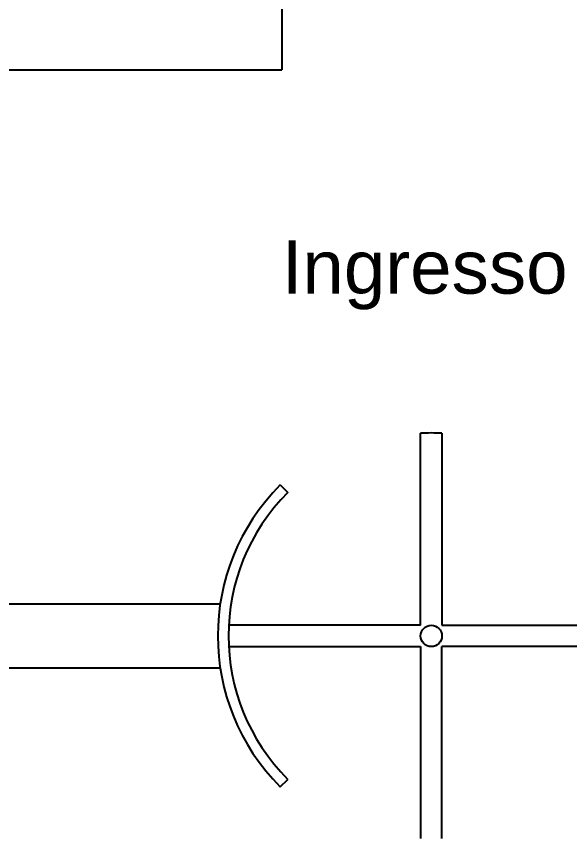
# Model space of a CAD drawing. Header units: millimetres. Extents: x -1911 to 4021, y -174 to 2851.
# Drawn here: x 725.1 to 984.2, y 158.6 to 543.4 of the extents above; entities that cross this region are included whole.
import ezdxf

# ---------------------------------------------------------------- set-up
doc = ezdxf.new("R2010")
doc.units = ezdxf.units.MM
doc.styles.get("Standard").update_dxf_attribs({"font": 'arial.ttf'})

msp = doc.modelspace()

# ---------------------------------------------------------------- linework, layer by layer
for p, q in [((849.42, 548.43), (849.42, 538.43)), ((849.42, 538.43), (849.42, 518.43)), ((249.42, 518.43), (849.42, 518.43)), ((719.42, 268.43), (819.42, 268.43)), ((819.42, 268.43), (820.55, 268.43)), ((419.42, 238.43), (819.42, 238.43)), ((819.42, 238.43), (820.55, 238.43))]:
    msp.add_line(p, q)
at = {"color": 3}
for p, q in [((914.42, 258.43), (914.42, 348.3)), ((924.42, 348.3), (924.42, 258.43)), ((848.71, 324.14), (852.24, 320.61)), ((914.42, 258.43), (824.55, 258.43)), ((924.42, 258.43), (1014.28, 258.43)), ((824.55, 248.43), (914.42, 248.43)), ((914.42, 248.43), (914.42, 158.57)), ((1014.28, 248.43), (924.42, 248.43)), ((924.42, 158.57), (924.42, 248.43)), ((848.71, 182.72), (852.24, 186.26))]:
    msp.add_line(p, q, dxfattribs=at)
msp.add_circle((919.42, 253.43), 5, dxfattribs=at)
for radius, start, end in [(95, 86.983, 93.017), (100, 135, 225), (95, 135, 225)]:
    msp.add_arc((919.42, 253.43), radius, start, end, dxfattribs=at)

# ---------------------------------------------------------------- texts
at = {"insert": (849.35, 438.66), "char_height": 25, "attachment_point": 1}
msp.add_mtext_dynamic_manual_height_columns('\\A1;Ingresso', width=258.0479, gutter_width=12.5, heights=[66.42], dxfattribs=at)

doc.saveas('drawing.dxf')
